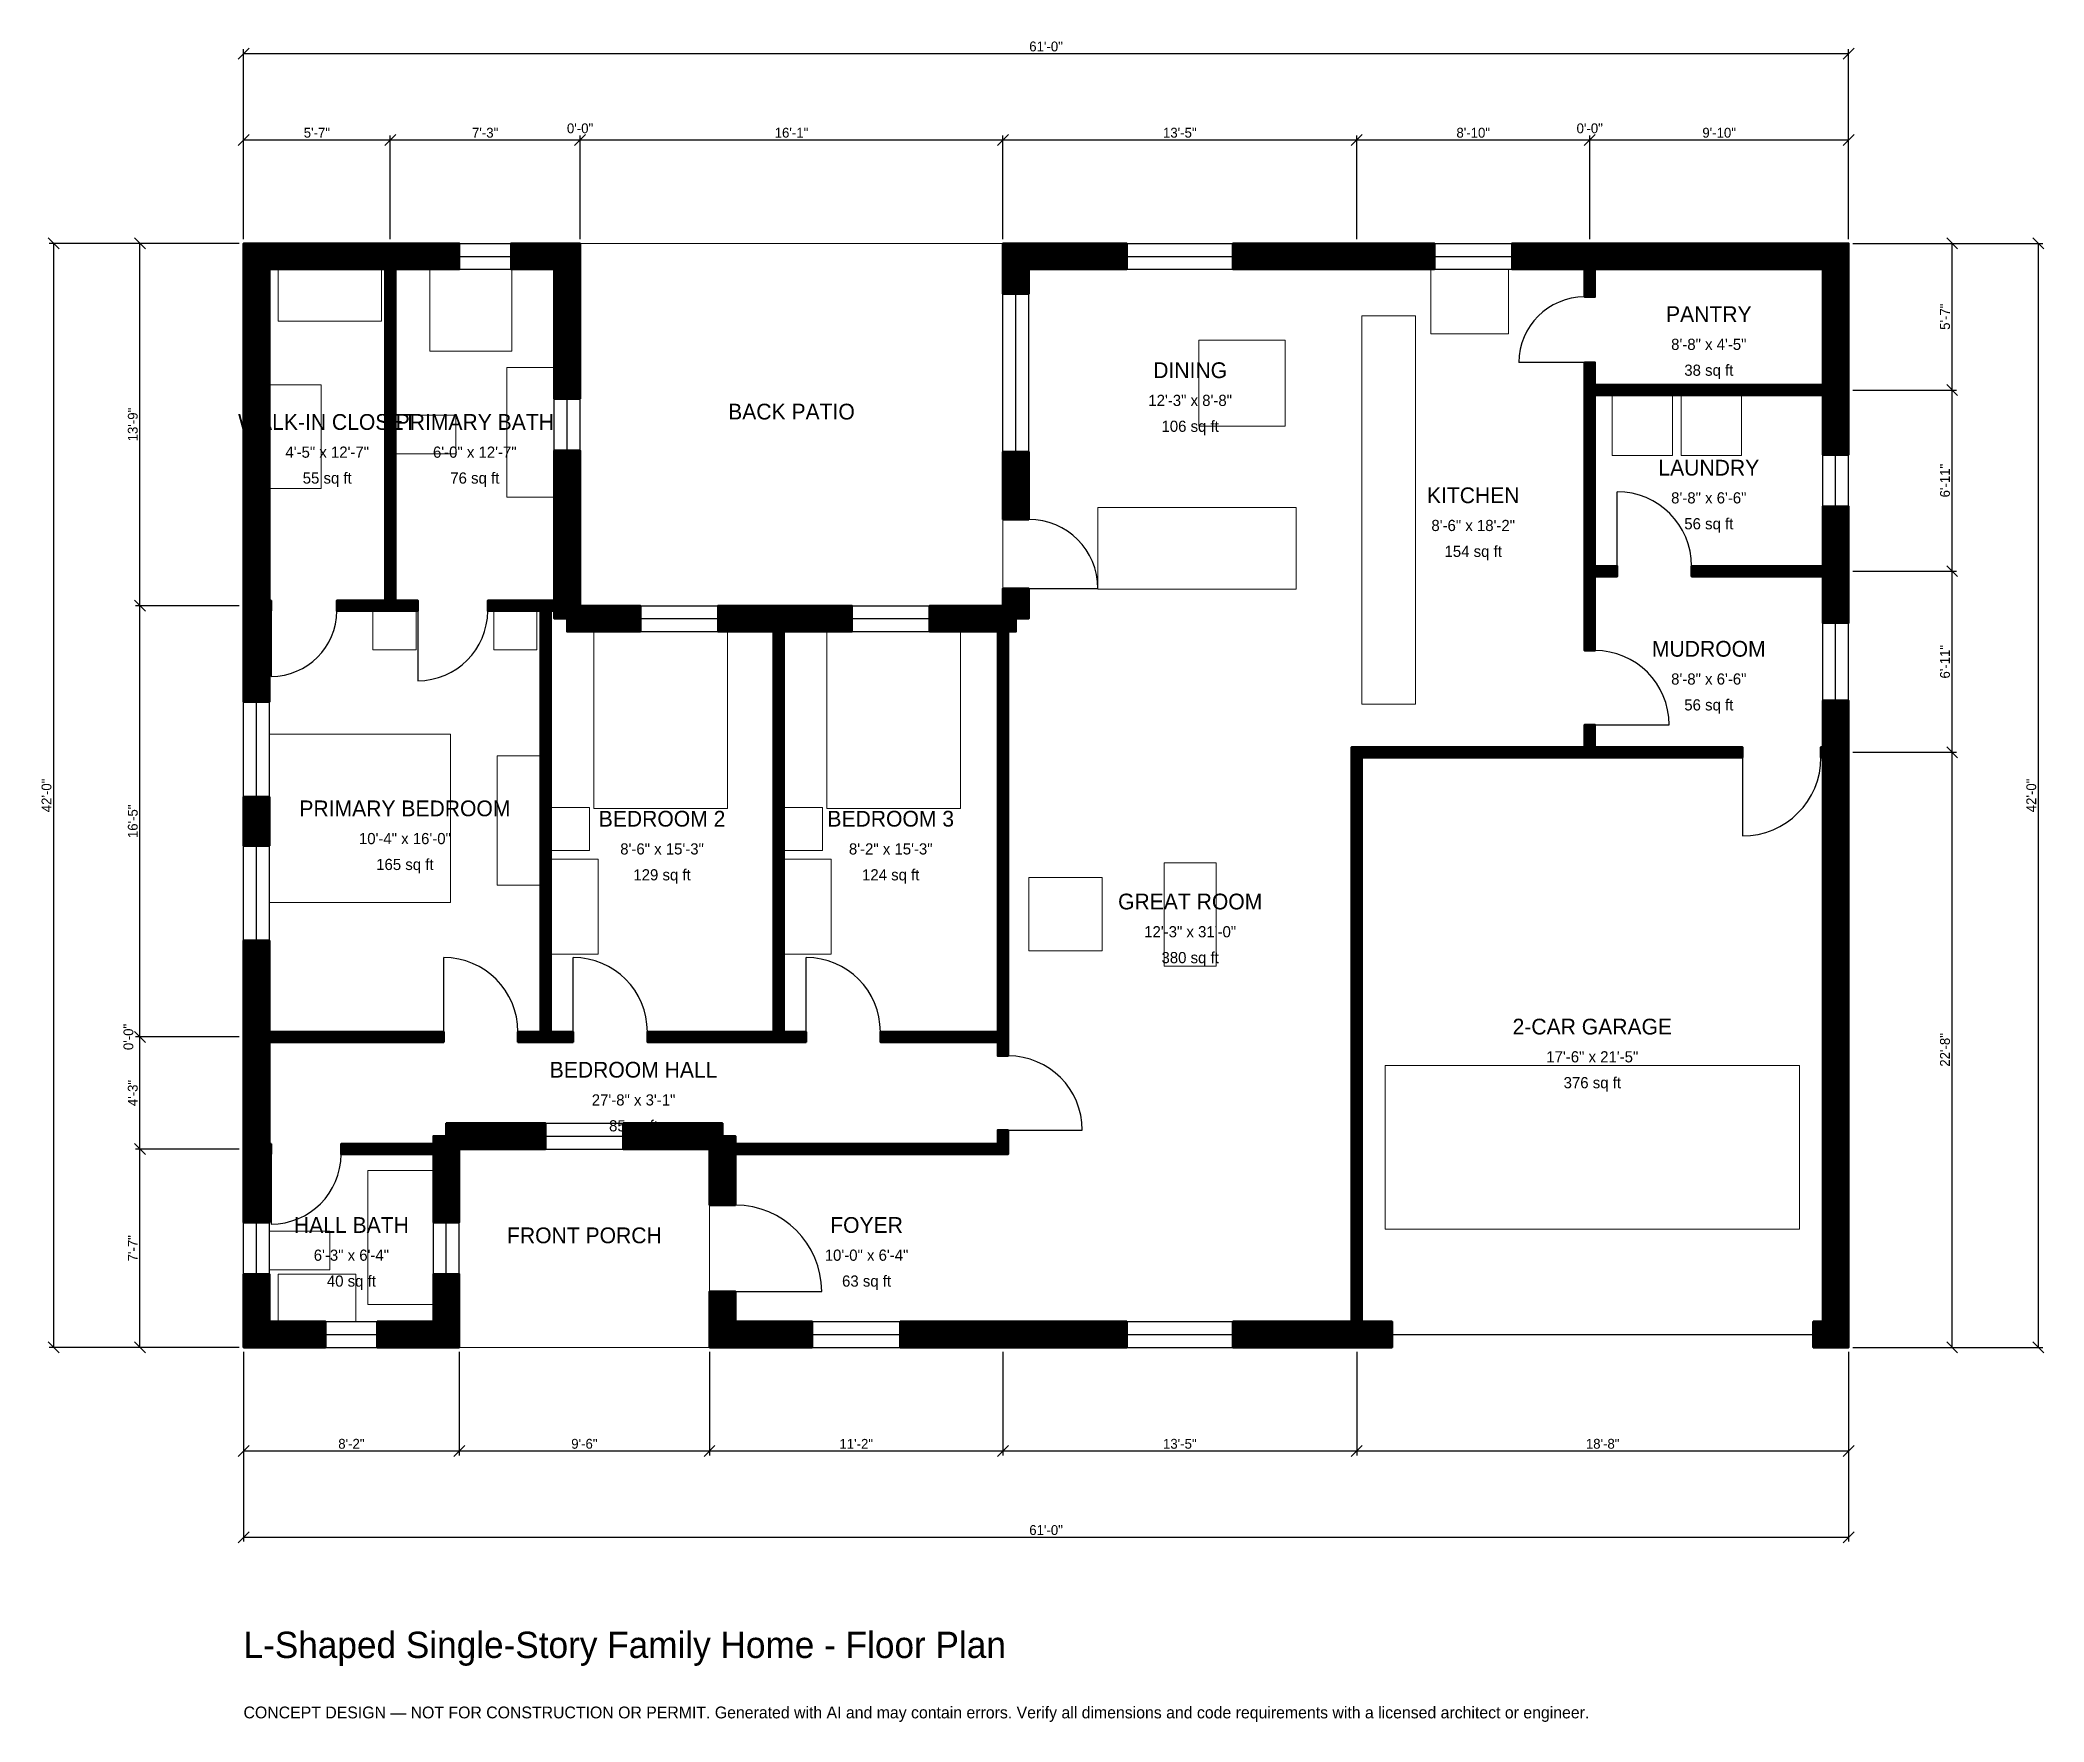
# Model space of a CAD drawing. Header units: inches. Extents: x -93 to 821, y -171 to 597.
import ezdxf
from ezdxf.enums import TextEntityAlignment as Align

# ---------------------------------------------------------------- set-up
doc = ezdxf.new("R2010")
doc.units = ezdxf.units.IN
doc.header["$MEASUREMENT"] = 0
doc.linetypes.add('DASHED', pattern=[0.6, 0.5, -0.1])
for name, color, linetype, lineweight in [('A-ANNO-DIMS', 1, 'Continuous', 13), ('A-ANNO-TEXT', 7, 'Continuous', 18), ('A-AREA-IDEN', 7, 'Continuous', 18), ('A-DOOR', 2, 'Continuous', 25), ('A-FLOR-FIXT', 9, 'Continuous', 13), ('A-FURN', 9, 'Continuous', 13), ('A-GLAZ', 4, 'Continuous', 25), ('A-SITE-PAVE', 8, 'Continuous', 13), ('A-WALL', 7, 'Continuous', 50), ('A-WALL-PATT', 8, 'Continuous', 13)]:
    doc.layers.add(name, color=color, linetype=linetype, lineweight=lineweight)
doc.dimstyles.new('PLAN', dxfattribs={"dimtxt": 4.5, "dimasz": 3, "dimexe": 2, "dimexo": 2, "dimgap": 1, "dimtad": 1, "dimdec": 0, "dimlunit": 4, "dimtsz": 2.5, "dimcen": 2.5, "dimclrd": 1, "dimclre": 1, "dimazin": 3, "dimtfac": 1, "dimtmove": 0, "dimatfit": 3})

msp = doc.modelspace()

# ---------------------------------------------------------------- hatches: boundary and pattern name
at = {"layer": 'A-WALL-PATT'}
h = msp.add_hatch(dxfattribs=at)
h.set_pattern_fill('ANSI31', color=8, scale=0.8)
h.paths.add_polyline_path([(61.0236, 0), (61.0236, 11.811), (86.6142, 11.811), (86.6142, 33.4646), (98.4252, 33.4646), (98.4252, 11.811), (98.4252, 11.811), (98.4252, 0), (98.4252, 0), (98.4252, 0), (86.6142, 0), (86.6142, 0), (61.0236, 0)])
h.paths.add_polyline_path([(11.811, 0), (11.811, 0), (0, 0), (0, 0), (0, 0), (0, 11.811), (0, 11.811), (0, 33.4646), (11.811, 33.4646), (11.811, 11.811), (37.4016, 11.811), (37.4016, 0), (11.811, 0)])
h.paths.add_polyline_path([(0, 84.6457), (0, 88.189), (0, 88.189), (0, 92.9134), (0, 92.9134), (0, 96.4567), (0, 135.8268), (0, 139.3701), (0, 139.3701), (0, 144.0945), (0, 144.0945), (0, 147.6378), (0, 185.6955), (11.811, 185.6955), (11.811, 147.6378), (11.811, 144.0945), (91.3386, 144.0945), (91.3386, 139.3701), (11.811, 139.3701), (11.811, 135.8268), (11.811, 96.4567), (11.811, 92.9134), (12.5984, 92.9134), (12.5984, 88.189), (11.811, 88.189), (11.811, 84.6457), (11.811, 57.0866), (0, 57.0866), (0, 84.6457)])
h.paths.add_polyline_path([(0, 251.3123), (11.811, 251.3123), (11.811, 229.0026), (0, 229.0026), (0, 251.3123)])
h.paths.add_polyline_path([(0, 332.6772), (0, 336.2205), (0, 336.2205), (0, 340.9449), (0, 340.9449), (0, 344.4882), (0, 492.126), (0, 492.126), (0, 503.937), (0, 503.937), (0, 503.937), (11.811, 503.937), (11.811, 503.937), (61.0236, 503.937), (64.5669, 503.937), (64.5669, 503.937), (69.2913, 503.937), (69.2913, 503.937), (72.8346, 503.937), (98.4252, 503.937), (98.4252, 492.126), (72.8346, 492.126), (69.2913, 492.126), (69.2913, 340.9449), (79.5276, 340.9449), (79.5276, 336.2205), (69.2913, 336.2205), (64.5669, 336.2205), (42.5197, 336.2205), (42.5197, 340.9449), (64.5669, 340.9449), (64.5669, 492.126), (61.0236, 492.126), (11.811, 492.126), (11.811, 344.4882), (11.811, 340.9449), (12.5984, 340.9449), (12.5984, 336.2205), (11.811, 336.2205), (11.811, 332.6772), (11.811, 294.6194), (0, 294.6194), (0, 332.6772)])
h.paths.add_polyline_path([(141.7323, 503.937), (141.7323, 503.937), (153.5433, 503.937), (153.5433, 503.937), (153.5433, 503.937), (153.5433, 492.126), (153.5433, 492.126), (153.5433, 433.0709), (141.7323, 433.0709), (141.7323, 492.126), (122.0472, 492.126), (122.0472, 503.937), (141.7323, 503.937)])
h.paths.add_polyline_path([(153.5433, 340.9449), (153.5433, 340.9449), (153.5433, 338.5827), (155.9055, 338.5827), (155.9055, 338.5827), (181.1024, 338.5827), (181.1024, 326.7717), (147.6378, 326.7717), (147.6378, 332.6772), (141.7323, 332.6772), (141.7323, 336.2205), (140.1575, 336.2205), (140.1575, 144.0945), (150.3937, 144.0945), (150.3937, 139.3701), (140.1575, 139.3701), (135.4331, 139.3701), (125.1969, 139.3701), (125.1969, 144.0945), (135.4331, 144.0945), (135.4331, 336.2205), (111.4173, 336.2205), (111.4173, 340.9449), (135.4331, 340.9449), (140.1575, 340.9449), (141.7323, 340.9449), (141.7323, 409.4488), (153.5433, 409.4488), (153.5433, 340.9449)])
h.paths.add_polyline_path([(238.189, 338.5827), (241.7323, 338.5827), (241.7323, 338.5827), (246.4567, 338.5827), (246.4567, 338.5827), (250, 338.5827), (277.5591, 338.5827), (277.5591, 326.7717), (250, 326.7717), (246.4567, 326.7717), (246.4567, 144.0945), (256.6929, 144.0945), (256.6929, 139.3701), (246.4567, 139.3701), (241.7323, 139.3701), (184.252, 139.3701), (184.252, 144.0945), (241.7323, 144.0945), (241.7323, 326.7717), (238.189, 326.7717), (216.5354, 326.7717), (216.5354, 338.5827), (238.189, 338.5827)])
h.paths.add_polyline_path([(344.0945, 338.5827), (344.0945, 338.5827), (346.4567, 338.5827), (346.4567, 340.9449), (346.4567, 340.9449), (346.4567, 346.4567), (358.2677, 346.4567), (358.2677, 332.6772), (352.3622, 332.6772), (352.3622, 326.7717), (348.8189, 326.7717), (348.8189, 144.0945), (348.8189, 139.3701), (348.8189, 139.3701), (348.8189, 133.0709), (344.0945, 133.0709), (344.0945, 139.3701), (290.5512, 139.3701), (290.5512, 144.0945), (344.0945, 144.0945), (344.0945, 326.7717), (312.9921, 326.7717), (312.9921, 338.5827), (344.0945, 338.5827)])
h.paths.add_polyline_path([(346.4567, 379.9213), (346.4567, 391.7323), (346.4567, 408.8583), (358.2677, 408.8583), (358.2677, 391.7323), (358.2677, 379.9213), (358.2677, 377.9528), (346.4567, 377.9528), (346.4567, 379.9213)])
h.paths.add_polyline_path([(346.4567, 492.126), (346.4567, 492.126), (346.4567, 503.937), (346.4567, 503.937), (346.4567, 503.937), (358.2677, 503.937), (358.2677, 503.937), (402.9528, 503.937), (402.9528, 492.126), (358.2677, 492.126), (358.2677, 480.9055), (346.4567, 480.9055), (346.4567, 492.126)])
h.paths.add_polyline_path([(501.9685, 503.937), (513.7795, 503.937), (543.3071, 503.937), (543.3071, 492.126), (513.7795, 492.126), (501.9685, 492.126), (451.378, 492.126), (451.378, 503.937), (501.9685, 503.937)])
h.paths.add_polyline_path([(611.811, 503.937), (611.811, 503.937), (616.5354, 503.937), (616.5354, 503.937), (620.0787, 503.937), (620.0787, 503.937), (720.4724, 503.937), (720.4724, 503.937), (732.2835, 503.937), (732.2835, 503.937), (732.2835, 503.937), (732.2835, 492.126), (732.2835, 492.126), (732.2835, 442.9134), (732.2835, 439.3701), (732.2835, 439.3701), (732.2835, 434.6457), (732.2835, 434.6457), (732.2835, 431.1024), (732.2835, 407.4803), (720.4724, 407.4803), (720.4724, 431.1024), (720.4724, 434.6457), (616.5354, 434.6457), (616.5354, 356.6929), (626.7717, 356.6929), (626.7717, 351.9685), (616.5354, 351.9685), (616.5354, 318.1102), (611.811, 318.1102), (611.811, 351.9685), (611.811, 351.9685), (611.811, 356.6929), (611.811, 356.6929), (611.811, 434.6457), (611.811, 434.6457), (611.811, 439.3701), (611.811, 439.3701), (611.811, 449.6063), (616.5354, 449.6063), (616.5354, 439.3701), (720.4724, 439.3701), (720.4724, 442.9134), (720.4724, 492.126), (616.5354, 492.126), (616.5354, 479.5276), (611.811, 479.5276), (611.811, 492.126), (608.2677, 492.126), (608.2677, 492.126), (578.7402, 492.126), (578.7402, 503.937), (611.811, 503.937)])
h.paths.add_polyline_path([(732.2835, 360.2362), (732.2835, 356.6929), (732.2835, 356.6929), (732.2835, 351.9685), (732.2835, 351.9685), (732.2835, 348.4252), (732.2835, 330.7087), (720.4724, 330.7087), (720.4724, 348.4252), (720.4724, 351.9685), (660.6299, 351.9685), (660.6299, 356.6929), (720.4724, 356.6929), (720.4724, 360.2362), (720.4724, 383.8583), (732.2835, 383.8583), (732.2835, 360.2362)])
h.paths.add_polyline_path([(732.2835, 277.5591), (732.2835, 274.0157), (732.2835, 274.0157), (732.2835, 269.2913), (732.2835, 269.2913), (732.2835, 265.748), (732.2835, 11.811), (732.2835, 11.811), (732.2835, 0), (732.2835, 0), (732.2835, 0), (732.2835, 0), (720.4724, 0), (720.4724, 0), (716.1417, 0), (716.1417, 11.811), (720.4724, 11.811), (720.4724, 265.748), (720.4724, 269.2913), (719.685, 269.2913), (719.685, 274.0157), (720.4724, 274.0157), (720.4724, 277.5591), (720.4724, 295.2756), (732.2835, 295.2756), (732.2835, 277.5591)])
h.paths.add_polyline_path([(513.7795, 0), (510.2362, 0), (510.2362, 0), (505.5118, 0), (505.5118, 0), (501.9685, 0), (451.378, 0), (451.378, 11.811), (501.9685, 11.811), (505.5118, 11.811), (505.5118, 269.2913), (505.5118, 274.0157), (510.2362, 274.0157), (611.811, 274.0157), (611.811, 274.0157), (611.811, 284.252), (616.5354, 284.252), (616.5354, 274.0157), (683.8583, 274.0157), (683.8583, 269.2913), (616.5354, 269.2913), (611.811, 269.2913), (611.811, 269.2913), (510.2362, 269.2913), (510.2362, 11.811), (513.7795, 11.811), (524.0157, 11.811), (524.0157, 0), (513.7795, 0)])
h.paths.add_polyline_path([(352.3622, 0), (340.5512, 0), (299.6063, 0), (299.6063, 11.811), (340.5512, 11.811), (352.3622, 11.811), (402.9528, 11.811), (402.9528, 0), (352.3622, 0)])
h.paths.add_polyline_path([(224.4094, 0), (224.4094, 0), (212.5984, 0), (212.5984, 0), (212.5984, 0), (212.5984, 11.811), (212.5984, 11.811), (212.5984, 25.5906), (224.4094, 25.5906), (224.4094, 11.811), (259.4488, 11.811), (259.4488, 0), (224.4094, 0)])
h.paths.add_polyline_path([(212.5984, 88.189), (212.5984, 88.189), (212.5984, 90.5511), (210.2362, 90.5511), (210.2362, 90.5512), (173.2283, 90.5512), (173.2283, 102.3622), (218.5039, 102.3622), (218.5039, 96.4567), (224.4094, 96.4567), (224.4094, 92.9134), (344.0945, 92.9134), (344.0945, 99.2126), (348.8189, 99.2126), (348.8189, 92.9134), (348.8189, 88.189), (344.0945, 88.189), (224.4094, 88.189), (224.4094, 64.9606), (212.5984, 64.9606), (212.5984, 88.189)])
h.paths.add_polyline_path([(100.7874, 90.5512), (100.7874, 90.5511), (98.4252, 90.5511), (98.4252, 88.189), (98.4252, 88.189), (98.4252, 57.0866), (86.6142, 57.0866), (86.6142, 88.189), (44.4882, 88.189), (44.4882, 92.9134), (86.6142, 92.9134), (86.6142, 96.4567), (92.5197, 96.4567), (92.5197, 102.3622), (137.7953, 102.3622), (137.7953, 90.5512), (100.7874, 90.5512)])

# ---------------------------------------------------------------- linework, layer by layer
at = {"layer": 'A-DOOR'}
for p, q in [((611.811, 449.6063), (581.8898, 449.6063)), ((626.7717, 356.6929), (626.7717, 390.5512)), ((358.2677, 346.4567), (389.7638, 346.4567)), ((12.5984, 336.2205), (12.5984, 306.2992)), ((79.5276, 336.2205), (79.5276, 304.3307)), ((616.5354, 284.252), (650.3937, 284.252)), ((683.8583, 269.2913), (683.8583, 233.4646)), ((91.3386, 144.0945), (91.3386, 177.9528)), ((150.3937, 144.0945), (150.3937, 177.9528)), ((256.6929, 144.0945), (256.6929, 177.9528)), ((348.8189, 99.2126), (382.6772, 99.2126)), ((12.5984, 88.189), (12.5984, 56.2992)), ((224.4094, 25.5906), (263.7795, 25.5906))]:
    msp.add_line(p, q, dxfattribs=at)
at = {"layer": 'A-DOOR', "linetype": 'DASHED'}
msp.add_line((524.0157, 5.9055), (716.1417, 5.9055), dxfattribs=at)
at = {"layer": 'A-DOOR'}
for centre, radius, start, end in [((611.811, 449.6063), 29.9213, 90, 180), ((626.7717, 356.6929), 33.8583, 0, 90), ((358.2677, 346.4567), 31.4961, 0, 90), ((12.5984, 336.2205), 29.9213, 270, 360), ((79.5276, 336.2205), 31.8898, 270, 360), ((616.5354, 284.252), 33.8583, 0, 90), ((683.8583, 269.2913), 35.8268, 270, 360), ((91.3386, 144.0945), 33.8583, 0, 90), ((150.3937, 144.0945), 33.8583, 0, 90), ((256.6929, 144.0945), 33.8583, 0, 90), ((348.8189, 99.2126), 33.8583, 0, 90), ((12.5984, 88.189), 31.8898, 270, 360), ((224.4094, 25.5906), 39.3701, 0, 90)]:
    msp.add_arc(centre, radius, start, end, dxfattribs=at)
at = {"layer": 'A-FLOR-FIXT'}
for points in [[(85.0394, 454.7244), (122.4409, 454.7244), (122.4409, 492.126), (85.0394, 492.126)], [(510.2362, 293.7008), (534.6457, 293.7008), (534.6457, 470.8661), (510.2362, 470.8661)], [(120.0787, 388.189), (141.7323, 388.189), (141.7323, 447.2441), (120.0787, 447.2441)], [(69.2913, 407.874), (96.8504, 407.874), (96.8504, 425.5906), (69.2913, 425.5906)], [(56.6929, 19.685), (86.6142, 19.685), (86.6142, 80.7087), (56.6929, 80.7087)], [(11.811, 35.4331), (39.3701, 35.4331), (39.3701, 53.1496), (11.811, 53.1496)], [(15.748, 11.811), (51.1811, 11.811), (51.1811, 33.4646), (15.748, 33.4646)]]:
    msp.add_lwpolyline(points, close=True, dxfattribs=at)
at = {"layer": 'A-FURN'}
for points in [[(15.748, 468.5039), (62.9921, 468.5039), (62.9921, 492.126), (15.748, 492.126)], [(541.7323, 462.5984), (577.1654, 462.5984), (577.1654, 492.126), (541.7323, 492.126)], [(435.8268, 420.4724), (475.1968, 420.4724), (475.1968, 459.8425), (435.8268, 459.8425)], [(11.811, 392.126), (35.4331, 392.126), (35.4331, 439.3701), (11.811, 439.3701)], [(624.4094, 407.0866), (651.9685, 407.0866), (651.9685, 434.6457), (624.4094, 434.6457)], [(655.9055, 407.0866), (683.4646, 407.0866), (683.4646, 434.6457), (655.9055, 434.6457)], [(389.7638, 346.063), (480.315, 346.063), (480.315, 383.4646), (389.7638, 383.4646)], [(59.0551, 318.5039), (78.7402, 318.5039), (78.7402, 336.2205), (59.0551, 336.2205)], [(114.1732, 318.5039), (133.8583, 318.5039), (133.8583, 336.2205), (114.1732, 336.2205)], [(159.8425, 246.063), (220.8661, 246.063), (220.8661, 326.7717), (159.8425, 326.7717)], [(266.1417, 246.063), (327.1654, 246.063), (327.1654, 326.7717), (266.1417, 326.7717)], [(11.811, 203.1496), (94.4882, 203.1496), (94.4882, 279.9213), (11.811, 279.9213)], [(115.748, 211.0236), (135.4331, 211.0236), (135.4331, 270.0787), (115.748, 270.0787)], [(140.1575, 226.7717), (157.874, 226.7717), (157.874, 246.4567), (140.1575, 246.4567)], [(246.4567, 226.7717), (264.1732, 226.7717), (264.1732, 246.4567), (246.4567, 246.4567)], [(140.1575, 179.5276), (161.811, 179.5276), (161.811, 222.8346), (140.1575, 222.8346)], [(246.4567, 179.5276), (268.1102, 179.5276), (268.1102, 222.8346), (246.4567, 222.8346)], [(420.0787, 174.0157), (443.7008, 174.0157), (443.7008, 221.2598), (420.0787, 221.2598)], [(358.2677, 181.1024), (391.7323, 181.1024), (391.7323, 214.5669), (358.2677, 214.5669)], [(520.8661, 53.937), (709.8425, 53.937), (709.8425, 128.7402), (520.8661, 128.7402)]]:
    msp.add_lwpolyline(points, close=True, dxfattribs=at)
at = {"layer": 'A-GLAZ'}
for p, q in [((98.4252, 503.937), (122.0472, 503.937)), ((402.9528, 503.937), (451.378, 503.937)), ((543.3071, 503.937), (578.7402, 503.937)), ((98.4252, 498.0315), (122.0472, 498.0315)), ((402.9528, 498.0315), (451.378, 498.0315)), ((543.3071, 498.0315), (578.7402, 498.0315)), ((98.4252, 492.126), (122.0472, 492.126)), ((402.9528, 492.126), (451.378, 492.126)), ((543.3071, 492.126), (578.7402, 492.126)), ((346.4567, 408.8583), (346.4567, 480.9055)), ((352.3622, 408.8583), (352.3622, 480.9055)), ((358.2677, 408.8583), (358.2677, 480.9055)), ((141.7323, 409.4488), (141.7323, 433.0709)), ((147.6378, 409.4488), (147.6378, 433.0709)), ((153.5433, 409.4488), (153.5433, 433.0709)), ((720.4724, 383.8583), (720.4724, 407.4803)), ((726.378, 383.8583), (726.378, 407.4803)), ((732.2835, 383.8583), (732.2835, 407.4803)), ((181.1024, 338.5827), (216.5354, 338.5827)), ((277.5591, 338.5827), (312.9921, 338.5827)), ((181.1024, 332.6772), (216.5354, 332.6772)), ((277.5591, 332.6772), (312.9921, 332.6772)), ((720.4724, 295.2756), (720.4724, 330.7087)), ((726.378, 295.2756), (726.378, 330.7087)), ((732.2835, 295.2756), (732.2835, 330.7087)), ((181.1024, 326.7717), (216.5354, 326.7717)), ((277.5591, 326.7717), (312.9921, 326.7717)), ((0, 251.3123), (0, 294.6194)), ((5.9055, 251.3123), (5.9055, 294.6194)), ((11.811, 251.3123), (11.811, 294.6194)), ((0, 185.6955), (0, 229.0026)), ((5.9055, 185.6955), (5.9055, 229.0026)), ((11.811, 185.6955), (11.811, 229.0026)), ((137.7953, 102.3622), (173.2283, 102.3622)), ((137.7953, 96.4567), (173.2283, 96.4567)), ((137.7953, 90.5512), (173.2283, 90.5512)), ((0, 33.4646), (0, 57.0866)), ((5.9055, 33.4646), (5.9055, 57.0866)), ((11.811, 33.4646), (11.811, 57.0866)), ((86.6142, 33.4646), (86.6142, 57.0866)), ((92.5197, 33.4646), (92.5197, 57.0866)), ((98.4252, 33.4646), (98.4252, 57.0866)), ((37.4016, 11.811), (61.0236, 11.811)), ((259.4488, 11.811), (299.6063, 11.811)), ((402.9528, 11.811), (451.378, 11.811)), ((37.4016, 5.9055), (61.0236, 5.9055)), ((37.4016, 0), (61.0236, 0)), ((259.4488, 5.9055), (299.6063, 5.9055)), ((259.4488, 0), (299.6063, 0)), ((402.9528, 5.9055), (451.378, 5.9055)), ((402.9528, 0), (451.378, 0))]:
    msp.add_line(p, q, dxfattribs=at)
at = {"layer": 'A-SITE-PAVE', "linetype": 'DASHED'}
for points in [[(153.5433, 338.5827), (346.4567, 338.5827), (346.4567, 503.937), (153.5433, 503.937)], [(98.4252, 0), (212.5984, 0), (212.5984, 90.5512), (98.4252, 90.5512)]]:
    msp.add_lwpolyline(points, close=True, dxfattribs=at)
at = {"layer": 'A-WALL'}
for points in [[(0, 332.6772), (0, 336.2205), (0, 336.2205), (0, 340.9449), (0, 340.9449), (0, 344.4882), (0, 492.126), (0, 492.126), (0, 503.937), (0, 503.937), (0, 503.937), (11.811, 503.937), (11.811, 503.937), (61.0236, 503.937), (64.5669, 503.937), (64.5669, 503.937), (69.2913, 503.937), (69.2913, 503.937), (72.8346, 503.937), (98.4252, 503.937), (98.4252, 492.126), (72.8346, 492.126), (69.2913, 492.126), (69.2913, 340.9449), (79.5276, 340.9449), (79.5276, 336.2205), (69.2913, 336.2205), (64.5669, 336.2205), (42.5197, 336.2205), (42.5197, 340.9449), (64.5669, 340.9449), (64.5669, 492.126), (61.0236, 492.126), (11.811, 492.126), (11.811, 344.4882), (11.811, 340.9449), (12.5984, 340.9449), (12.5984, 336.2205), (11.811, 336.2205), (11.811, 332.6772), (11.811, 294.6194), (0, 294.6194), (0, 332.6772)], [(141.7323, 503.937), (141.7323, 503.937), (153.5433, 503.937), (153.5433, 503.937), (153.5433, 503.937), (153.5433, 492.126), (153.5433, 492.126), (153.5433, 433.0709), (141.7323, 433.0709), (141.7323, 492.126), (122.0472, 492.126), (122.0472, 503.937), (141.7323, 503.937)], [(346.4567, 492.126), (346.4567, 492.126), (346.4567, 503.937), (346.4567, 503.937), (346.4567, 503.937), (358.2677, 503.937), (358.2677, 503.937), (402.9528, 503.937), (402.9528, 492.126), (358.2677, 492.126), (358.2677, 480.9055), (346.4567, 480.9055), (346.4567, 492.126)], [(501.9685, 503.937), (513.7795, 503.937), (543.3071, 503.937), (543.3071, 492.126), (513.7795, 492.126), (501.9685, 492.126), (451.378, 492.126), (451.378, 503.937), (501.9685, 503.937)], [(611.811, 503.937), (611.811, 503.937), (616.5354, 503.937), (616.5354, 503.937), (620.0787, 503.937), (620.0787, 503.937), (720.4724, 503.937), (720.4724, 503.937), (732.2835, 503.937), (732.2835, 503.937), (732.2835, 503.937), (732.2835, 492.126), (732.2835, 492.126), (732.2835, 442.9134), (732.2835, 439.3701), (732.2835, 439.3701), (732.2835, 434.6457), (732.2835, 434.6457), (732.2835, 431.1024), (732.2835, 407.4803), (720.4724, 407.4803), (720.4724, 431.1024), (720.4724, 434.6457), (616.5354, 434.6457), (616.5354, 356.6929), (626.7717, 356.6929), (626.7717, 351.9685), (616.5354, 351.9685), (616.5354, 318.1102), (611.811, 318.1102), (611.811, 351.9685), (611.811, 351.9685), (611.811, 356.6929), (611.811, 356.6929), (611.811, 434.6457), (611.811, 434.6457), (611.811, 439.3701), (611.811, 439.3701), (611.811, 449.6063), (616.5354, 449.6063), (616.5354, 439.3701), (720.4724, 439.3701), (720.4724, 442.9134), (720.4724, 492.126), (616.5354, 492.126), (616.5354, 479.5276), (611.811, 479.5276), (611.811, 492.126), (608.2677, 492.126), (608.2677, 492.126), (578.7402, 492.126), (578.7402, 503.937), (611.811, 503.937)], [(153.5433, 340.9449), (153.5433, 340.9449), (153.5433, 338.5827), (155.9055, 338.5827), (155.9055, 338.5827), (181.1024, 338.5827), (181.1024, 326.7717), (147.6378, 326.7717), (147.6378, 332.6772), (141.7323, 332.6772), (141.7323, 336.2205), (140.1575, 336.2205), (140.1575, 144.0945), (150.3937, 144.0945), (150.3937, 139.3701), (140.1575, 139.3701), (135.4331, 139.3701), (125.1969, 139.3701), (125.1969, 144.0945), (135.4331, 144.0945), (135.4331, 336.2205), (111.4173, 336.2205), (111.4173, 340.9449), (135.4331, 340.9449), (140.1575, 340.9449), (141.7323, 340.9449), (141.7323, 409.4488), (153.5433, 409.4488), (153.5433, 340.9449)], [(346.4567, 379.9213), (346.4567, 391.7323), (346.4567, 408.8583), (358.2677, 408.8583), (358.2677, 391.7323), (358.2677, 379.9213), (358.2677, 377.9528), (346.4567, 377.9528), (346.4567, 379.9213)], [(732.2835, 360.2362), (732.2835, 356.6929), (732.2835, 356.6929), (732.2835, 351.9685), (732.2835, 351.9685), (732.2835, 348.4252), (732.2835, 330.7087), (720.4724, 330.7087), (720.4724, 348.4252), (720.4724, 351.9685), (660.6299, 351.9685), (660.6299, 356.6929), (720.4724, 356.6929), (720.4724, 360.2362), (720.4724, 383.8583), (732.2835, 383.8583), (732.2835, 360.2362)], [(238.189, 338.5827), (241.7323, 338.5827), (241.7323, 338.5827), (246.4567, 338.5827), (246.4567, 338.5827), (250, 338.5827), (277.5591, 338.5827), (277.5591, 326.7717), (250, 326.7717), (246.4567, 326.7717), (246.4567, 144.0945), (256.6929, 144.0945), (256.6929, 139.3701), (246.4567, 139.3701), (241.7323, 139.3701), (184.252, 139.3701), (184.252, 144.0945), (241.7323, 144.0945), (241.7323, 326.7717), (238.189, 326.7717), (216.5354, 326.7717), (216.5354, 338.5827), (238.189, 338.5827)], [(344.0945, 338.5827), (344.0945, 338.5827), (346.4567, 338.5827), (346.4567, 340.9449), (346.4567, 340.9449), (346.4567, 346.4567), (358.2677, 346.4567), (358.2677, 332.6772), (352.3622, 332.6772), (352.3622, 326.7717), (348.8189, 326.7717), (348.8189, 144.0945), (348.8189, 139.3701), (348.8189, 139.3701), (348.8189, 133.0709), (344.0945, 133.0709), (344.0945, 139.3701), (290.5512, 139.3701), (290.5512, 144.0945), (344.0945, 144.0945), (344.0945, 326.7717), (312.9921, 326.7717), (312.9921, 338.5827), (344.0945, 338.5827)], [(732.2835, 277.5591), (732.2835, 274.0157), (732.2835, 274.0157), (732.2835, 269.2913), (732.2835, 269.2913), (732.2835, 265.748), (732.2835, 11.811), (732.2835, 11.811), (732.2835, 0), (732.2835, 0), (732.2835, 0), (732.2835, 0), (720.4724, 0), (720.4724, 0), (716.1417, 0), (716.1417, 11.811), (720.4724, 11.811), (720.4724, 265.748), (720.4724, 269.2913), (719.685, 269.2913), (719.685, 274.0157), (720.4724, 274.0157), (720.4724, 277.5591), (720.4724, 295.2756), (732.2835, 295.2756), (732.2835, 277.5591)], [(513.7795, 0), (510.2362, 0), (510.2362, 0), (505.5118, 0), (505.5118, 0), (501.9685, 0), (451.378, 0), (451.378, 11.811), (501.9685, 11.811), (505.5118, 11.811), (505.5118, 269.2913), (505.5118, 274.0157), (510.2362, 274.0157), (611.811, 274.0157), (611.811, 274.0157), (611.811, 284.252), (616.5354, 284.252), (616.5354, 274.0157), (683.8583, 274.0157), (683.8583, 269.2913), (616.5354, 269.2913), (611.811, 269.2913), (611.811, 269.2913), (510.2362, 269.2913), (510.2362, 11.811), (513.7795, 11.811), (524.0157, 11.811), (524.0157, 0), (513.7795, 0)], [(0, 251.3123), (11.811, 251.3123), (11.811, 229.0026), (0, 229.0026), (0, 251.3123)], [(0, 84.6457), (0, 88.189), (0, 88.189), (0, 92.9134), (0, 92.9134), (0, 96.4567), (0, 135.8268), (0, 139.3701), (0, 139.3701), (0, 144.0945), (0, 144.0945), (0, 147.6378), (0, 185.6955), (11.811, 185.6955), (11.811, 147.6378), (11.811, 144.0945), (91.3386, 144.0945), (91.3386, 139.3701), (11.811, 139.3701), (11.811, 135.8268), (11.811, 96.4567), (11.811, 92.9134), (12.5984, 92.9134), (12.5984, 88.189), (11.811, 88.189), (11.811, 84.6457), (11.811, 57.0866), (0, 57.0866), (0, 84.6457)], [(100.7874, 90.5512), (100.7874, 90.5511), (98.4252, 90.5511), (98.4252, 88.189), (98.4252, 88.189), (98.4252, 57.0866), (86.6142, 57.0866), (86.6142, 88.189), (44.4882, 88.189), (44.4882, 92.9134), (86.6142, 92.9134), (86.6142, 96.4567), (92.5197, 96.4567), (92.5197, 102.3622), (137.7953, 102.3622), (137.7953, 90.5512), (100.7874, 90.5512)], [(212.5984, 88.189), (212.5984, 88.189), (212.5984, 90.5511), (210.2362, 90.5511), (210.2362, 90.5512), (173.2283, 90.5512), (173.2283, 102.3622), (218.5039, 102.3622), (218.5039, 96.4567), (224.4094, 96.4567), (224.4094, 92.9134), (344.0945, 92.9134), (344.0945, 99.2126), (348.8189, 99.2126), (348.8189, 92.9134), (348.8189, 88.189), (344.0945, 88.189), (224.4094, 88.189), (224.4094, 64.9606), (212.5984, 64.9606), (212.5984, 88.189)], [(11.811, 0), (11.811, 0), (0, 0), (0, 0), (0, 0), (0, 11.811), (0, 11.811), (0, 33.4646), (11.811, 33.4646), (11.811, 11.811), (37.4016, 11.811), (37.4016, 0), (11.811, 0)], [(61.0236, 0), (61.0236, 11.811), (86.6142, 11.811), (86.6142, 33.4646), (98.4252, 33.4646), (98.4252, 11.811), (98.4252, 11.811), (98.4252, 0), (98.4252, 0), (98.4252, 0), (86.6142, 0), (86.6142, 0), (61.0236, 0)], [(224.4094, 0), (224.4094, 0), (212.5984, 0), (212.5984, 0), (212.5984, 0), (212.5984, 11.811), (212.5984, 11.811), (212.5984, 25.5906), (224.4094, 25.5906), (224.4094, 11.811), (259.4488, 11.811), (259.4488, 0), (224.4094, 0)], [(352.3622, 0), (340.5512, 0), (299.6063, 0), (299.6063, 11.811), (340.5512, 11.811), (352.3622, 11.811), (402.9528, 11.811), (402.9528, 0), (352.3622, 0)]]:
    msp.add_lwpolyline(points, close=True, dxfattribs=at)

# ---------------------------------------------------------------- texts
at = {"layer": 'A-ANNO-TEXT'}
for s, height, p in [('L-Shaped Single-Story Family Home - Floor Plan', 12, (0, -141.7323)), ('CONCEPT DESIGN — NOT FOR CONSTRUCTION OR PERMIT. Generated with AI and may contain errors. Verify all dimensions and code requirements with a licensed architect or engineer.', 5.4, (0, -169.2913))]:
    msp.add_text(s, height=height, dxfattribs=at).set_placement(p)
at = {"layer": 'A-AREA-IDEN'}
for s, height, p in [('PANTRY', 7.2, (668.5039, 471.6535)), ('8\'-8" x 4\'-5"', 5.1, (668.5039, 457.874)), ('DINING', 7.2, (431.8898, 446.063)), ('38 sq ft', 5.1, (668.5039, 446.063)), ('BACK PATIO', 7.2, (250, 427.1654)), ('12\'-3" x 8\'-8"', 5.1, (431.8898, 432.2835)), ('WALK-IN CLOSET', 7.2, (38.189, 422.4409)), ('PRIMARY BATH', 7.2, (105.5118, 422.4409)), ('106 sq ft', 5.1, (431.8898, 420.4724)), ('4\'-5" x 12\'-7"', 5.1, (38.189, 408.6614)), ('6\'-0" x 12\'-7"', 5.1, (105.5118, 408.6614)), ('LAUNDRY', 7.2, (668.5039, 401.5748)), ('55 sq ft', 5.1, (38.189, 396.8504)), ('76 sq ft', 5.1, (105.5118, 396.8504)), ('KITCHEN', 7.2, (561.0236, 388.9764)), ('8\'-8" x 6\'-6"', 5.1, (668.5039, 387.7953)), ('8\'-6" x 18\'-2"', 5.1, (561.0236, 375.1969)), ('56 sq ft', 5.1, (668.5039, 375.9843)), ('154 sq ft', 5.1, (561.0236, 363.3858)), ('MUDROOM', 7.2, (668.5039, 318.8976)), ('8\'-8" x 6\'-6"', 5.1, (668.5039, 305.1181)), ('56 sq ft', 5.1, (668.5039, 293.3071)), ('PRIMARY BEDROOM', 7.2, (73.622, 246.063)), ('BEDROOM 2', 7.2, (190.9449, 241.3386)), ('BEDROOM 3', 7.2, (295.2756, 241.3386)), ('10\'-4" x 16\'-0"', 5.1, (73.622, 232.2835)), ('8\'-6" x 15\'-3"', 5.1, (190.9449, 227.5591)), ('8\'-2" x 15\'-3"', 5.1, (295.2756, 227.5591)), ('165 sq ft', 5.1, (73.622, 220.4724)), ('129 sq ft', 5.1, (190.9449, 215.748)), ('124 sq ft', 5.1, (295.2756, 215.748)), ('GREAT ROOM', 7.2, (431.8898, 203.5433)), ('12\'-3" x 31\'-0"', 5.1, (431.8898, 189.7638)), ('380 sq ft', 5.1, (431.8898, 177.9528)), ('2-CAR GARAGE', 7.2, (615.3543, 146.4567)), ('BEDROOM HALL', 7.2, (177.9528, 126.7717)), ('17\'-6" x 21\'-5"', 5.1, (615.3543, 132.6772)), ('376 sq ft', 5.1, (615.3543, 120.8661)), ('27\'-8" x 3\'-1"', 5.1, (177.9528, 112.9921)), ('85 sq ft', 5.1, (177.9528, 101.1811)), ('HALL BATH', 7.2, (49.2126, 55.9055)), ('FRONT PORCH', 7.2, (155.5118, 51.1811)), ('FOYER', 7.2, (284.252, 55.9055)), ('6\'-3" x 6\'-4"', 5.1, (49.2126, 42.126)), ('10\'-0" x 6\'-4"', 5.1, (284.252, 42.126)), ('40 sq ft', 5.1, (49.2126, 30.315)), ('63 sq ft', 5.1, (284.252, 30.315))]:
    msp.add_text(s, height=height, dxfattribs=at).set_placement(p, align=Align.MIDDLE_CENTER)

# ---------------------------------------------------------------- dimensions: what is measured, and where the dimension line sits
at = {"layer": 'A-ANNO-DIMS'}
for base, p1, p2, text in [((0, 590.5512), (0, 503.937), (732.2835, 503.937), '61\'-0"'), ((153.5433, 551.1811), (153.5433, 503.937), (153.5433, 503.937), '0\'-0"'), ((614.1732, 551.1811), (614.1732, 503.937), (614.1732, 503.937), '0\'-0"'), ((0, 551.1811), (0, 503.937), (66.9291, 503.937), '5\'-7"'), ((66.9291, 551.1811), (66.9291, 503.937), (153.5433, 503.937), '7\'-3"'), ((153.5433, 551.1811), (153.5433, 503.937), (346.4567, 503.937), '16\'-1"'), ((346.4567, 551.1811), (346.4567, 503.937), (507.874, 503.937), '13\'-5"'), ((507.874, 551.1811), (507.874, 503.937), (614.1732, 503.937), '8\'-10"'), ((614.1732, 551.1811), (614.1732, 503.937), (732.2835, 503.937), '9\'-10"'), ((0, -47.2441), (0, 0), (98.4252, 0), '8\'-2"'), ((0, -86.6142), (0, 0), (732.2835, 0), '61\'-0"'), ((98.4252, -47.2441), (98.4252, 0), (212.5984, 0), '9\'-6"'), ((212.5984, -47.2441), (212.5984, 0), (346.4567, 0), '11\'-2"'), ((346.4567, -47.2441), (346.4567, 0), (507.874, 0), '13\'-5"'), ((507.874, -47.2441), (507.874, 0), (732.2835, 0), '18\'-8"')]:
    msp.add_linear_dim(base=base, p1=p1, p2=p2, text=text, dimstyle='PLAN', dxfattribs=at).render()
for base, p1, p2, text in [((-86.6142, 0), (0, 0), (0, 503.937), '42\'-0"'), ((-47.2441, 338.5827), (0, 338.5827), (0, 503.937), '13\'-9"'), ((779.5276, 437.0079), (732.2835, 437.0079), (732.2835, 503.937), '5\'-7"'), ((818.8976, 0), (732.2835, 0), (732.2835, 503.937), '42\'-0"'), ((779.5276, 354.3307), (732.2835, 354.3307), (732.2835, 437.0079), '6\'-11"'), ((779.5276, 271.6535), (732.2835, 271.6535), (732.2835, 354.3307), '6\'-11"'), ((-47.2441, 141.7323), (0, 141.7323), (0, 338.5827), '16\'-5"'), ((779.5276, 0), (732.2835, 0), (732.2835, 271.6535), '22\'-8"'), ((-47.2441, 141.7323), (0, 141.7323), (0, 141.7323), '0\'-0"'), ((-47.2441, 90.5512), (0, 90.5512), (0, 141.7323), '4\'-3"'), ((-47.2441, 0), (0, 0), (0, 90.5512), '7\'-7"')]:
    msp.add_linear_dim(base=base, p1=p1, p2=p2, angle=90, text=text, dimstyle='PLAN', dxfattribs=at).render()

doc.saveas('drawing.dxf')
